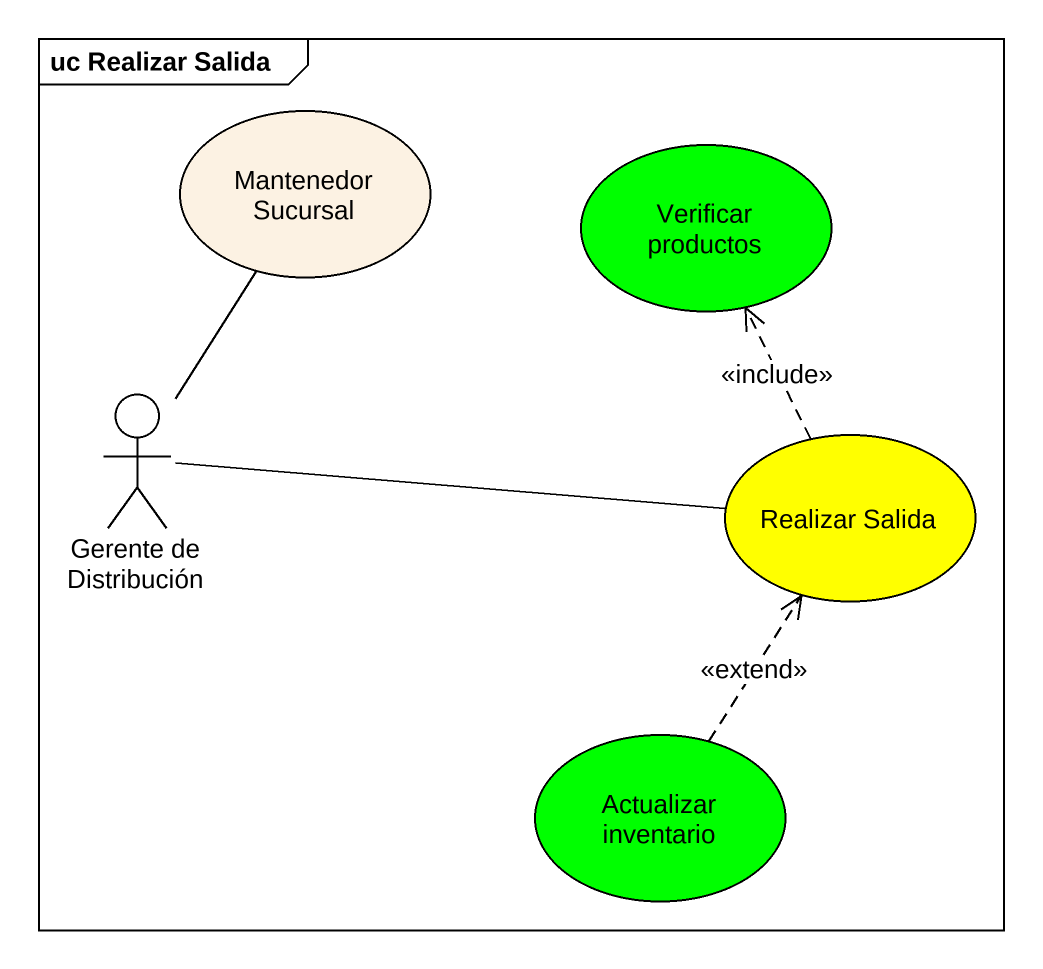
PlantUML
@startuml
mainframe uc Realizar Salida
usecase "Mantenedor Sucursal" as Mantenedor_Sucursal
usecase "Verificar productos" as Verificar_productos #00FF00
actor "Gerente de Distribución" as Gerente_de_Distribución
usecase "Realizar Salida" as Realizar_Salida #FFFF00
usecase "Actualizar inventario" as Actualizar_inventario #00FF00
Gerente_de_Distribución -up- Mantenedor_Sucursal
Gerente_de_Distribución -right- Realizar_Salida
Realizar_Salida .up.> Verificar_productos : <<include>>
Actualizar_inventario .up.> Realizar_Salida : <<extend>>
@enduml
